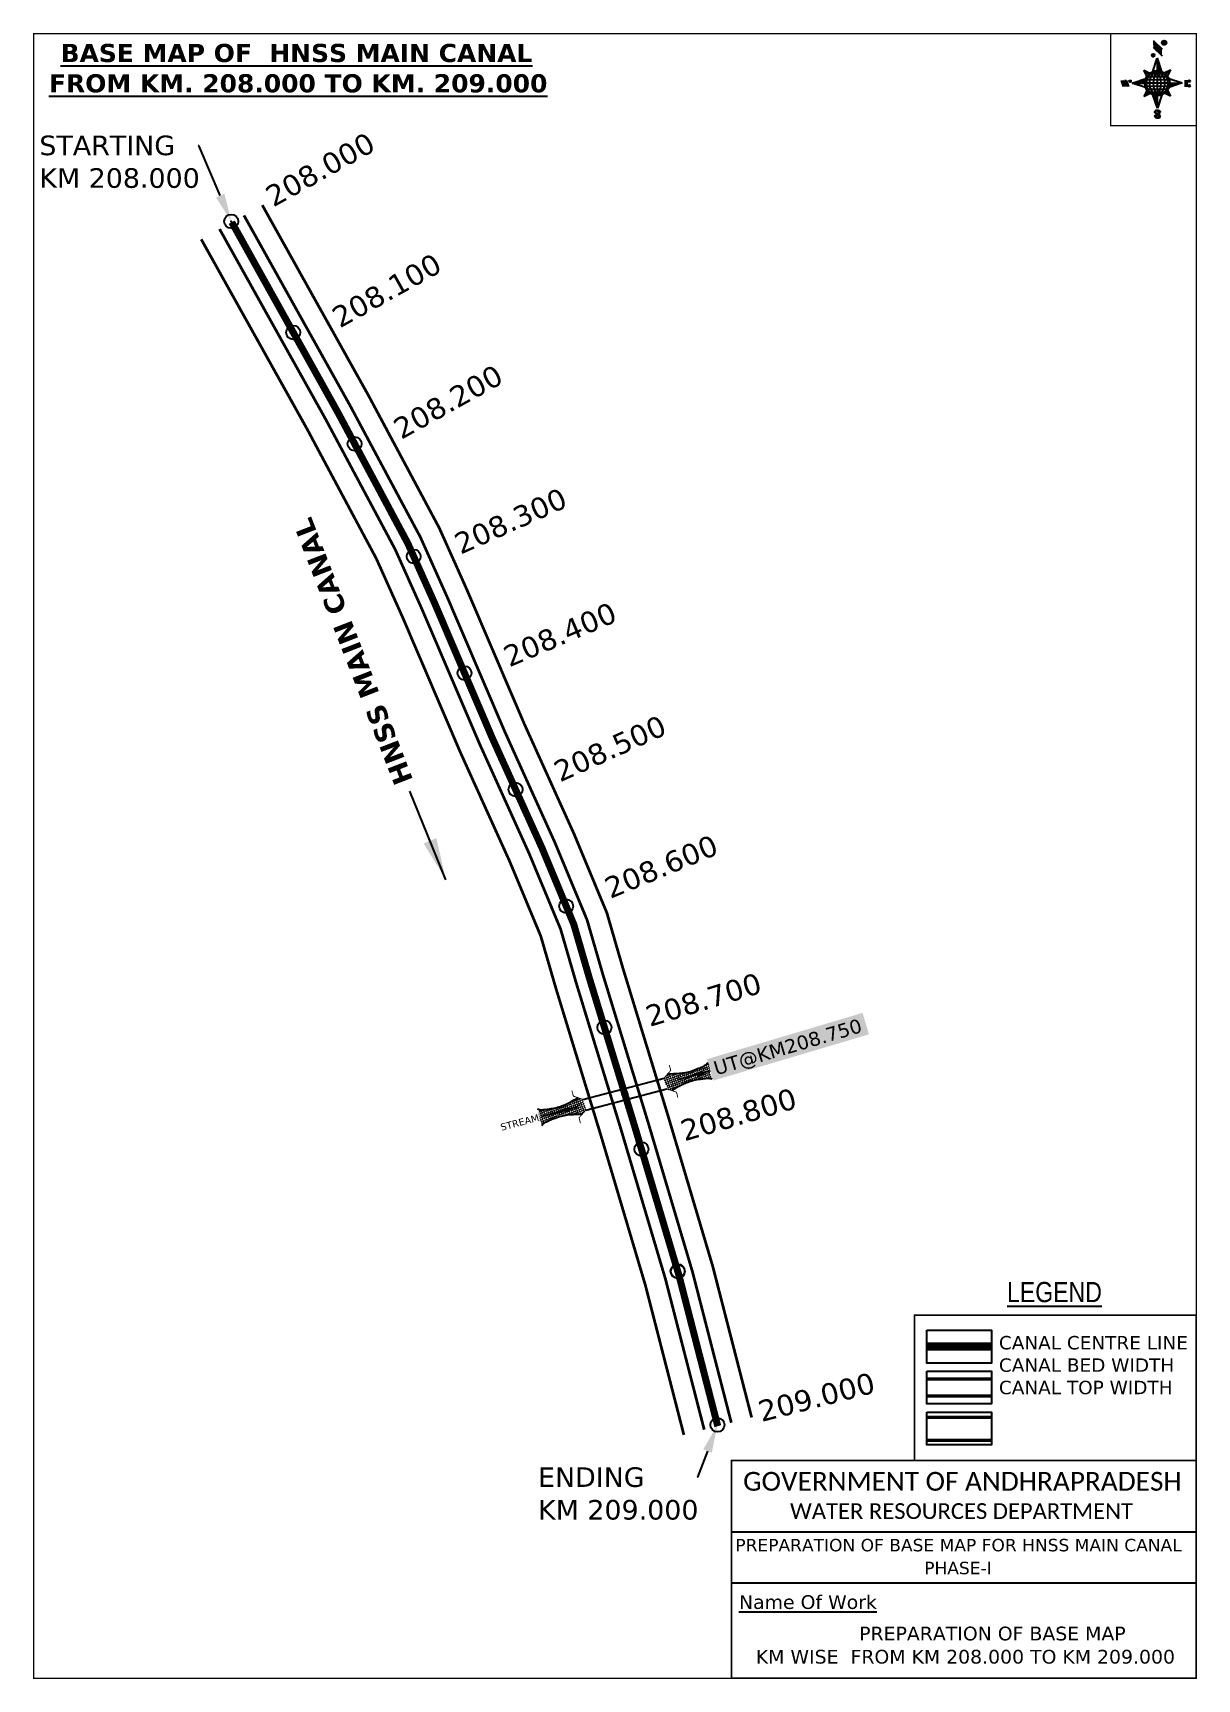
# Model space of a CAD drawing. Header units: inches. Extents: x 741844 to 742677, y 1635421 to 1636597.
import ezdxf
from ezdxf import colors
from ezdxf.entities.mleader import LeaderData, LeaderLine
from ezdxf.enums import TextEntityAlignment as Align
from ezdxf.math import Vec2, Vec3

# ---------------------------------------------------------------- set-up
doc = ezdxf.new("R2010")
doc.units = ezdxf.units.IN
doc.header["$MEASUREMENT"] = 0
doc.header["$PDMODE"] = 32
doc.header["$PDSIZE"] = 10
doc.linetypes.add('HIDDEN2', pattern=[0.1875, 0.125, -0.0625])
for name, color, linetype in [('AQUADUCT', 1, 'Continuous'), ('bord', 1, 'Continuous'), ('CANAL1', 1, 'Continuous'), ('CSMark', 72, 'Continuous'), ('DCBMS', 232, 'Continuous'), ('PAGE', 7, 'Continuous'), ('STRUCTURE', 5, 'Continuous'), ('TEXT', 7, 'Continuous')]:
    doc.layers.add(name, color=color, linetype=linetype)
doc.styles.add('ARIALN', font='ARIALN_1.TTF')
doc.styles.get("Standard").update_dxf_attribs({"font": 'verdana_0.ttf'})
doc.dimstyles.get("Standard").update_dxf_attribs({"dimtxt": 0.18, "dimasz": 0.18, "dimexe": 0.18, "dimexo": 0.0625, "dimgap": 0.09, "dimtad": 0, "dimtih": 1, "dimtoh": 1, "dimdec": 4, "dimzin": 0, "dimdsep": 46, "dimtxsty": 'Standard', "dimcen": 0.09, "dimadec": 0, "dimazin": 0, "dimtfac": 1, "dimtdec": 4, "dimtofl": 0, "dimtmove": 0, "dimatfit": 3, "dimfxl": 0, "dimtolj": 1, "dimtzin": 0, "dimarcsym": 0})
pattern_1 = [(267.2971131487395, (-8720374.9383359, 50637915.13839893), (10.53672553373347, -0.4974314379093613), [])]
pattern_2 = [(357.2971131487395, (-8720374.9383359, 50637915.13839893), (0.4974314379093601, 10.53672553373348), [])]

# ---------------------------------------------------------------- blocks, each defined once
blk = doc.blocks.new('*X16')
at = {"color": 0, "linetype": 'Continuous'}
for p, q in [((6321.563175437702, 239.2074203663178), (6322.581924588794, 240.2261695174094)), ((6321.571094283617, 239.3921159075293), (6322.524536642279, 240.3455582661906)), ((6321.579013129532, 239.5768114487408), (6322.467148695763, 240.4649470149719)), ((6321.586931975447, 239.7615069899523), (6322.409760749248, 240.5843357637531)), ((6321.594850821361, 239.9462025311638), (6322.352372802732, 240.7037245125344)), ((6321.602769667276, 240.1308980723753), (6322.294984856217, 240.8231132613157)), ((6321.610688513191, 240.3155936135868), (6322.322610836808, 241.0275159372032)), ((6321.618607359106, 240.5002891547983), (6322.339575221931, 241.2212570176224)), ((6321.670405508729, 239.1378737420482), (6322.639312535309, 240.1067807686281)), ((6321.756101028845, 239.046792566867), (6322.694551492757, 239.9852430307802)), ((6321.767025283511, 240.8254837745006), (6322.356539607053, 241.4149980980416)), ((6321.841796548961, 238.9557113916858), (6322.784401525116, 239.8983163678416)), ((6321.927492069076, 238.8646302165046), (6322.874251557474, 239.8113897049031)), ((6322.013187589191, 238.7735490413234), (6322.964101589832, 239.7244630419646)), ((6322.075863133939, 241.3110983202248), (6322.373503992176, 241.6087391784607)), ((6322.098883109306, 238.6824678661422), (6323.053951622191, 239.637536379026)), ((6322.184578629423, 238.591386690961), (6323.143801654548, 239.5506097160875)), ((6322.270274149538, 238.5003055157798), (6323.233651686906, 239.463683053149)), ((6322.405772691616, 238.4590273625623), (6323.316199320379, 239.3694539913255)), ((6322.536564177177, 238.4130421528257), (6323.436926723143, 239.3134046987925)), ((6322.667355662737, 238.3670569430892), (6323.557654125907, 239.2573554062594)), ((6322.798147148297, 238.3210717333527), (6323.67838152867, 239.2013061137264)), ((6322.928938633857, 238.2750865236161), (6323.799108931434, 239.1452568211934)), ((6323.059730119417, 238.2291013138795), (6323.919836334197, 239.0892075286604)), ((6323.190521604977, 238.183116104143), (6324.040563736961, 239.0331582361274)), ((6323.334898284248, 238.1507160881169), (6324.161291139725, 238.9771089435944)), ((6323.500484499982, 238.1395256085544), (6324.282018542488, 238.9210596510615)), ((6323.666070715716, 238.1283351289918), (6324.389078986148, 238.8513433994243)), ((6323.83165693145, 238.1171446494292), (6324.558435473549, 238.8439231915289)), ((6324.097210919775, 238.2059219424567), (6324.727791960951, 238.8365029836336)), ((6324.341779298861, 238.2737136262468), (6324.897148448353, 238.8290827757383)), ((6324.586347677948, 238.341505310037), (6325.066504935754, 238.821662567843)), ((6324.830916057034, 238.4092969938271), (6325.235861423155, 238.8142423599477)), ((6325.075484436121, 238.4770886776172), (6325.405217910557, 238.8068221520524)), ((6325.401209342145, 238.6260368883443), (6325.574574397958, 238.7994019441571))]:
    blk.add_line(p, q, dxfattribs=at)
blk = doc.blocks.new('*X15')
at = {"color": 0, "linetype": 'Continuous'}
for p, q in [((6324.425409812192, 240.3018877878409), (6324.530098087213, 240.4065760628617)), ((6324.560821561592, 240.2605228419445), (6324.762767368324, 240.4624686486762)), ((6324.696233310992, 240.2191578960481), (6324.995436649435, 240.5183612344908)), ((6324.831645060392, 240.1777929501517), (6325.228105930546, 240.5742538203053)), ((6324.967056809793, 240.1364280042552), (6325.451206401633, 240.6205775960956)), ((6325.102468559193, 240.0950630583588), (6325.626700194168, 240.619294693334)), ((6325.231508829004, 240.0473266328736), (6325.802193986703, 240.6180117905725)), ((6325.335045025791, 239.9740861343645), (6325.976788801136, 240.6158299097086)), ((6325.438581222579, 239.9008456358553), (6326.100204563527, 240.5624689768027)), ((6325.542117419366, 239.8276051373462), (6326.223620325917, 240.5091080438968)), ((6325.645653616154, 239.754364638837), (6326.347036088308, 240.455747110991)), ((6325.749189812941, 239.6811241403279), (6326.470451850699, 240.4023861780851)), ((6325.852726009729, 239.6078836418188), (6326.593867613089, 240.3490252451792)), ((6325.951486090436, 239.5298670272285), (6326.71728337548, 240.2956643122733)), ((6326.036566250415, 239.4381704919113), (6326.840699137871, 240.2423033793674)), ((6326.121646410395, 239.346473956594), (6326.964114900262, 240.1889424464615)), ((6326.206726570374, 239.2547774212767), (6327.055858370612, 240.1039092215148)), ((6326.291806730354, 239.1630808859595), (6327.135785134496, 240.0070592901021)), ((6326.376886890333, 239.0713843506422), (6327.21571189838, 239.9102093586895)), ((6326.461967050313, 238.9796878153249), (6327.295638662264, 239.8133594272769)), ((6326.547047210292, 238.8879912800077), (6327.375565426148, 239.7165094958642)), ((6326.632127370272, 238.7962947446904), (6327.455492190032, 239.6196595644516)), ((6326.717207530251, 238.7045982093731), (6327.535418953916, 239.5228096330389)), ((6326.788410008449, 236.4777036487165), (6327.354219516036, 237.0435131563033)), ((6326.792225928501, 238.6028399123283), (6327.6153457178, 239.4259597016263)), ((6326.838137672734, 238.4719749612643), (6327.695272481684, 239.3291097702136)), ((6326.884049416966, 238.3411100102004), (6327.775199245568, 239.2322598388009)), ((6326.916746160023, 236.7828164955863), (6327.582476853365, 237.4485471889285)), ((6326.9299611612, 238.2102450591364), (6327.853734496604, 239.1340183945408)), ((6326.975872905432, 238.0793801080725), (6327.849127438164, 238.952634640804)), ((6327.003134980726, 237.9298654880686), (6327.844520379724, 238.7712508870673)), ((6327.012515933215, 237.7624697452613), (6327.839913321284, 238.5898671333306)), ((6327.021896885704, 237.5950740024541), (6327.835306262844, 238.4084833795939)), ((6327.031277838193, 237.4276782596467), (6327.830699204404, 238.2270996258572)), ((6327.040658790683, 237.2602825168395), (6327.826092145964, 238.0457158721205)), ((6327.045082311595, 237.087929342456), (6327.810734190693, 237.8535812215537))]:
    blk.add_line(p, q, dxfattribs=at)
blk = doc.blocks.new('H')
at = {"layer": 'bord', "extrusion": (0.0004278845142637609, 0.00479197890903182, 0.9999884268595202)}
h = blk.add_hatch(dxfattribs=at)
h.set_pattern_fill('LINE', color=8, scale=84.38768555040302, angle=-2.702886851260515, style=0)
h.set_pattern_definition(pattern_2)
h.paths.add_polyline_path([(-492.4668010775931, 785.5898788240738, -0.090992046448718), (-447.9625593584497, 775.2324968557805), (-486.4976985411486, 912.0312741750386)])
h = blk.add_hatch(dxfattribs=at)
h.set_pattern_fill('LINE', color=8, scale=84.38768555040302, angle=-92.70288685126052, style=0)
h.set_pattern_definition(pattern_1)
h.paths.add_polyline_path([(-624.8772989658173, 665.1175860036165, -0.09099204644210665), (-614.5199170010164, 709.6218277204316), (-751.3186943142209, 671.0866885515861)])
h = blk.add_hatch(dxfattribs=at)
h.set_pattern_fill('LINE', color=8, scale=84.38768555040302, angle=-2.702886851260515, style=0)
h.set_pattern_definition(pattern_2)
h.paths.add_polyline_path([(-504.4050061509479, 532.7070881242398, -0.090992046448718), (-548.909247870557, 543.064470092766), (-510.3741086877417, 406.2656927765347)])
h = blk.add_hatch(dxfattribs=at)
h.set_pattern_fill('LINE', color=8, scale=84.38768555040302, angle=-92.70288685126052, style=0)
h.set_pattern_definition(pattern_1)
h.paths.add_polyline_path([(-245.5531129193259, 647.210278397426), (-371.9945082624909, 653.17938094493, -0.09099204644878103), (-382.3518902289215, 608.6751392250881)])
at = {"layer": 'bord', "extrusion": (0.0004278845142637604, 0.00479197890903182, 0.9999884268595203)}
for p, q in [((-519.3860571105615, 1020.408509141766, -1216.824464901347), (-434.678793075087, 927.3084467682056, -1216.414571548796)), ((-516.2384251924814, 1087.08582315594, -1217.145331720205), (-431.5311611755169, 993.9857607749291, -1216.735438367611)), ((-538.2690597721958, 773.6536562892143, -1215.633927328097), (-487.0181812191731, 906.212239655666, -1216.291082326422)), ((-487.0181812191731, 906.212239655666, -1216.291082326422), (-492.9870239489828, 779.7722960542887, -1215.682623766277)), ((-487.0181812191731, 906.212239655666, -1216.291082326422), (-448.4827650671941, 769.4150330077391, -1215.652034309381)), ((-864.6667208376457, 700.9117660832126, -1215.145683569252), (-846.8602190883248, 637.7003116968554, -1214.850391321915)), ((-846.885899517627, 700.0723706756253, -1215.149269383754), (-829.079397758178, 636.8609162860084, -1214.853977136408)), ((-829.1050781964441, 699.2329752675723, -1215.152855198257), (-811.2985764592304, 636.0215208844747, -1214.857562950931)), ((-829.1050781964441, 699.2329752675723, -1215.152855198257), (-811.3242568973801, 698.393579858588, -1215.156441012743)), ((-811.3242568973801, 698.393579858588, -1215.156441012743), (-793.5177551378147, 635.1821254740935, -1214.861148765422)), ((-751.8386587080895, 665.2704204607289, -1215.023166955395), (-615.0399729244527, 703.8051171880215, -1215.266361263119)), ((-626.736305744329, 793.7732813858893, -1215.692487060367), (-566.811349663476, 760.1895317081362, -1215.557193835181)), ((-626.736305744329, 793.7732813858893, -1215.692487060367), (-584.1428260545363, 746.9596384149045, -1215.486379775655)), ((-598.946746484784, 730.9517588270828, -1215.4033350249), (-626.736305744329, 793.7732813858893, -1215.692487060367)), ((-421.3357812265749, 753.3219341966324, -1215.586531535218), (-358.5136001041974, 781.1110481221694, -1215.746578873753)), ((-358.5136001041974, 781.1110481221694, -1215.746578873753), (-405.3276889660046, 738.5181495659053, -1215.522440984547)), ((-358.5136001041974, 781.1110481221694, -1215.746578873753), (-392.0976094479556, 721.1868434431963, -1215.445049781629)), ((-378.6332729603746, 692.6448510554619, -1215.314036820931), (-246.0730746499612, 641.3942844460253, -1215.12516345687)), ((-213.4791469212505, 669.2951450282708, -1215.272811938016), (-216.710715676134, 600.8397693103179, -1214.943388670676)), ((-751.8386587080895, 665.2704204607289, -1215.023166955395), (-625.3972626964678, 659.3013864478562, -1215.048666080719)), ((-619.2784603905748, 614.0198538512923, -1214.834293591338), (-751.8386587080895, 665.2704204607289, -1215.023166955395)), ((-639.398133254319, 525.5536567845847, -1214.401751538512), (-605.8141239105607, 585.4778614635579, -1214.703280630637)), ((-639.398133254319, 525.5536567845847, -1214.401751538512), (-592.5840443923953, 568.1465553403832, -1214.625889427719)), ((-576.5759521321743, 553.3427707091905, -1214.561798877043), (-639.398133254319, 525.5536567845847, -1214.401751538512)), ((-510.8935521394596, 400.4524652508553, -1213.857248085843), (-549.4289682914387, 537.2496718976181, -1214.496296102879)), ((-459.6426735860878, 533.0110486173071, -1214.514403084168), (-510.8935521394596, 400.4524652508553, -1213.857248085843)), ((-504.9247094094171, 526.8924088519998, -1214.465706645989), (-510.8935521394596, 400.4524652508553, -1213.857248085843)), ((-371.1754276144202, 512.8914235194679, -1214.455843351893), (-431.1003836950404, 546.475173198618, -1214.591136577086)), ((-371.1754276144202, 512.8914235194679, -1214.455843351893), (-413.7689073036308, 559.7050664918497, -1214.661950636613)), ((-398.9649868734996, 575.7129460782744, -1214.74499538736), (-371.1754276144202, 512.8914235194679, -1214.455843351893)), ((-246.0730746499612, 641.3942844460253, -1215.12516345687), (-382.8717604242847, 602.859587718267, -1214.881969149149)), ((-372.5144706616993, 647.363318458898, -1215.099664331546), (-246.0730746499612, 641.3942844460253, -1215.12516345687)), ((-197.1518122339039, 599.9164343632292, -1214.947333066632), (-193.9202434780891, 668.3718100786209, -1215.276756333961))]:
    blk.add_line(p, q, dxfattribs=at)
at = {"layer": 'bord', "color": 8, "linetype": 'ByBlock', "extrusion": (0.0004278845142637604, 0.00479197890903182, 0.9999884268595203)}
for p, q in [((-375.037429585529, 679.1629559395369, -1215.250969739694), (-619.8901498829364, 690.7217333998997, -1215.201589898729)), ((-386.4701403837535, 711.3830894059502, -1215.400477790083), (-605.4730712235323, 721.7215742594562, -1215.35631111762)), ((-410.8462962137419, 744.2142448802479, -1215.547375515144), (-578.1125475389999, 752.110393114388, -1215.51364266185)), ((-492.9872379411827, 779.772306161467, -1215.682623723144), (-504.9247094094171, 526.8924088519998, -1214.465706645989)), ((-372.5145726100891, 647.3634304928128, -1215.099664824794), (-625.3973747401615, 659.3012845208868, -1215.048665544341)), ((-378.0217974673142, 615.9429816137999, -1214.946740470406), (-622.87451776542, 627.5017590741627, -1214.897360629442)), ((-392.4388761268347, 584.9431407540105, -1214.792019251512), (-611.441806967312, 595.2816256079823, -1214.747852579053)), ((-419.7993998112506, 554.5543218990788, -1214.634687707282), (-587.06565113744, 562.4504701336846, -1214.600954853988))]:
    blk.add_line(p, q, dxfattribs=at)
at = {"layer": 'bord', "extrusion": (0.0004278845142637604, 0.00479197890903182, 0.9999884268595203)}
for points, const_width, elevation in [([(-522.0131121619479, 959.550775259228), (-515.7175743466119, 1092.906934415961)], 1.60540055982536, -1212.142843617219), ([(-434.158262363472, 933.1277235058805), (-427.8627245295095, 1066.483882669366)], 1.60540055982536, -1212.142843617219), ([(-870.0736340994383, 707.00824508073), (-846.3658724653925, 705.889038352192)], 0.6421602239301444, -1212.142843617219), ([(-828.5594987093612, 642.676858191162), (-820.953748198869, 677.9586989512691)], 0.6421602239301444, -1212.142843617223), ([(-792.9978562549747, 640.9980480956772), (-781.589230506466, 693.9208092413096)], 0.6421602239301444, -1212.142843617218), ([(-222.7385766651839, 675.5731321041832), (-173.8413183107752, 673.2647682324088)], 0.7063762463231584, -1212.142843617221), ([(-828.5594987093612, 642.6768581911618), (-855.2307305332708, 643.935965762368)], 0.6421602239301444, -1212.142843617219), ([(-810.7786774830411, 641.8374531447001), (-784.1074456587239, 640.5783455765209)], 0.6421602239301444, -1212.142843617222), ([(-177.0730277270245, 604.8086065300355), (-225.9702860934822, 607.1169704015771)], 0.7063762463231584, -1212.142843617222), ([(-194.785239975681, 644.8497587676384), (-185.0057882997701, 644.3880859934699)], 0.7063762463231584, -1212.14284361722)]:
    blk.add_lwpolyline(points, dxfattribs=dict(at, const_width=const_width, elevation=elevation))
for points, const_width, elevation in [([(-413.6616245851993, 1073.140134249887, 1), (-397.6117714248124, 1057.729118476532, 1)], 22.25077962579039, -1212.14284361722), ([(-530.3419430367337, 949.5474510251247, 1), (-519.6420409089901, 939.2734405104861, 1)], 14.83385308386026, -1212.142843617223), ([(-775.9087905502321, 696.5833098740303, 1), (-769.4888492682775, 690.418903565154, 1)], 8.900311850316152, -1212.142843617216), ([(-180.1423226412179, 617.9784816729323, 1), (-173.0803872516442, 611.1976347345654, 1)], 9.790343035347762, -1212.142843617219), ([(-177.8339587833615, 666.8757400336997, 1), (-170.7720233739972, 660.0948930920731, 1)], 9.790343035347762, -1212.142843617223), ([(-489.8397168474219, 361.7280028313068, 1), (-498.0671858660056, 369.1142257457323, 1)], 11.05656073458609, -1212.142843617215), ([(-525.1949096693778, 321.5505605205689, 1), (-533.4223786795214, 328.9367834347616, 1)], 11.05656073458609, -1212.142843617218)]:
    blk.add_lwpolyline(points, format="xyb", close=True, dxfattribs=dict(at, const_width=const_width, elevation=elevation))
for points, elevation in [([(-537.0436544864716, 317.3909783906986), (-530.686771839954, 310.4778530870033), (-519.7848077441001, 306.8033377354246), (-504.8555995545785, 306.8996049665207), (-493.8614930827366, 309.9751672386152), (-486.3299612487816, 317.6739007300386), (-486.5193926708707, 325.7780890813514), (-490.6180678635317, 333.2605072774198), (-493.5031616341619, 336.2254691210802), (-502.816804350885, 340.8534958871466), (-522.4580017436219, 347.2728260433129), (-530.4257294404489, 351.5824209563287), (-533.6858260648524, 354.5525017987891), (-537.4013079778782, 362.629807892173), (-536.9549017110166, 373.3508360361672), (-530.0284934418471, 380.6827556172281), (-520.0052991440441, 384.0716307398478), (-503.5000552259427, 384.2213990291513), (-492.5323047870551, 379.8708521119993), (-487.1463343054379, 373.2710396641844)], -1212.142843617219), ([(-522.4539065143929, 347.5728294925347), (-526.1949835211592, 353.7751140225195), (-527.7518298353394, 360.6227161141025), (-527.9156661629893, 370.6019260344024), (-525.8991041315983, 375.4503632916039), (-521.3202371541029, 381.1640017041664), (-514.5251386848048, 384.3718976443916)], -1212.142843617221), ([(-504.8555995545785, 306.8996049665207), (-499.0047943263154, 312.3708361831504), (-496.9585419834797, 319.3942984564654), (-497.4612851235933, 326.5275708001649), (-501.2415295758961, 335.3559093211365), (-509.2361390522836, 343.1915685721062)], -1212.142843617219)]:
    blk.add_lwpolyline(points, dxfattribs=dict(at, elevation=elevation))
for centre, radius in [((-405.6366979898718, 1065.434626361347, -1212.142843617228), 22.25077962579068), ((-524.9919919744626, 944.4104457636145, -1212.142843617225), 14.83385308386045), ((-772.6988199003781, 693.5011067149355, -1212.142843617225), 8.900311850316273), ((-498.4359036135794, 659.1484834742021, -1212.142843617229), 126.5822129822759), ((-176.6113549475952, 614.5880582008385, -1212.142843617227), 9.7903430353479), ((-174.3029910778062, 663.4853165630027, -1212.142843617225), 9.7903430353479), ((-493.9534513636986, 365.4211142832808, -1212.142843617226), 11.05656073458623), ((-529.3086441806488, 325.2436719765011, -1212.142843617227), 11.05656073458623)]:
    blk.add_circle(centre, radius, dxfattribs=at)
at = {"layer": 'bord', "color": 8, "linetype": 'ByBlock', "extrusion": (0.0004278845142637604, 0.00479197890903182, 0.9999884268595203)}
for centre, radius, start, end in [((-481.5018944916621, 658.3490694805806, -1212.142843617225), 127.7124113124745, 94.925359787212, 259.6690604518324), ((-436.7958279077627, 656.2386032006533, -1212.142843617224), 140.8227119427793, 113.2864437035868, 241.3079765329169), ((-315.8862391595549, 650.5307512261786, -1212.142843617227), 222.3100112361417, 142.5891607921548, 212.0052594442485), ((-560.0761933124097, 662.0583738566748, -1212.142843617224), 140.8227119427793, 293.2864437035868, 61.30797653291689), ((-680.9857820597445, 667.7662258302183, -1212.142843617228), 222.3100112361417, 322.5891607921548, 32.00525944424854), ((-515.3701267285685, 659.9479075753505, -1212.142843617227), 127.7124113124745, 274.925359787212, 79.66906045183244)]:
    blk.add_arc(centre, radius, start, end, dxfattribs=at)
at = {"layer": 'bord', "extrusion": (0.0004278845142637604, 0.00479197890903182, 0.9999884268595203)}
for points in [[(-515.7175743148887, 1092.906934417125, -1212.142843617227), (-431.0104934413977, 999.8058030862261, -1212.142843617227), (-518.8653432401063, 1026.22885483189, -1212.142843617227), (-434.1582623484545, 933.1277235084416, -1212.142843617227)], [(-864.1466936911305, 706.7284433981881, -1212.142843617225), (-846.3658724649268, 705.889038353589, -1212.142843617225), (-846.34031992468, 643.5162632348297, -1212.142843617225), (-828.5594986876497, 642.6768581867381, -1212.142843617225)], [(-828.5850512369768, 705.049633307593, -1212.142843617229), (-810.804230031204, 704.2102282608984, -1212.142843617229), (-810.778677482168, 641.8374531481927, -1212.142843617229), (-792.9978562541016, 640.9980480994025, -1212.142843617229)], [(-193.4002216503151, 674.1881137788835, -1212.142843617225), (-196.6319310673212, 605.7319520774413, -1212.142843617225), (-212.9591249906118, 675.1114593302475, -1212.142843617225), (-216.1908344065701, 606.6552976257785, -1212.142843617225)]]:
    blk.add_solid(points, dxfattribs=at)
at = {"layer": 'bord', "extrusion": (0.0004278845142637604, 0.00479197890903182, 0.9999884268595203), "xscale": 7.977342409717546, "yscale": 7.977342408231451, "zscale": 7.977342408476333, "rotation": 138.0840426661453}
for name, p in [('*X15', (38300.50170925955, -31929.38484708802, -1212.14284361722)), ('*X16', (38314.39702652739, -31950.87734303279, -1212.142843617221))]:
    blk.add_blockref(name, p, dxfattribs=at)
blk = doc.blocks.new('UT')
at = {"layer": 'STRUCTURE'}
h = blk.add_hatch(dxfattribs=at)
h.set_pattern_fill('DASH', color=150, scale=7.999999999999998, angle=-39.62775206685995, style=0)
h.set_pattern_definition([(320.37224793314, (-4370.464045089087, -6260.881149863359), (1.408001531132492, 0.1324072820072919), [0.9999999999999998, -0.9999999999999998])])
h.paths.add_polyline_path([(765162.9675066409, 1700681.885966053), (765165.5706946704, 1700680.616418319), (765167.2115574566, 1700680.268093512), (765169.1204505624, 1700680.006090325), (765172.4158343371, 1700679.627599867), (765176.4119631688, 1700679.345266073), (765179.5041916154, 1700679.470832215), (765183.0623928958, 1700679.941976878), (765187.653863331, 1700680.880728189), (765188.8854408305, 1700681.172290679), (765193.0594222734, 1700682.222896261), (765196.0594222734, 1700680.222896261), (765196.0594222732, 1700672.222896261), (765193.059422273, 1700670.222896261), (765190.5057321201, 1700670.796857346), (765188.1290725247, 1700671.306258218), (765185.4941448105, 1700671.815650651), (765183.6163483107, 1700672.12764564), (765180.9986007552, 1700672.46166047), (765180.3290960666, 1700672.523134715), (765178.4873260654, 1700672.631123998), (765176.6762091704, 1700672.636509361), (765174.5831391418, 1700672.500406373), (765172.534028191, 1700672.254105192), (765170.4159507004, 1700671.954846333), (765168.4528082367, 1700671.66088667), (765166.101004961, 1700671.20675446), (765164.9649718658, 1700670.843101195), (765162.9701249787, 1700669.702226759)])
h.paths.add_polyline_path([(765259.0594222734, 1700682.22289626), (765256.0594222734, 1700680.22289626), (765256.0594222732, 1700672.22289626), (765259.0594222732, 1700670.22289626), (765261.9351070337, 1700670.954361328), (765264.4002490969, 1700671.550062475), (765266.3788792096, 1700671.989210923), (765269.093032495, 1700672.510050664), (765272.6518334274, 1700672.97822495), (765276.0687944656, 1700673.093904169), (765278.5781092133, 1700672.933545554), (765281.1683763347, 1700672.653460775), (765283.8680040132, 1700672.3279393), (765286.4420291914, 1700671.859000532), (765287.9990189318, 1700671.256817373), (765289.1513379057, 1700670.559826468), (765289.1487195679, 1700682.743565763), (765287.5893077053, 1700681.791647122), (765285.7373813264, 1700681.170064355), (765283.0007571635, 1700680.681356852), (765281.1888035367, 1700680.417637402), (765276.6898998322, 1700679.872435108), (765272.6690061819, 1700679.859315587), (765268.7030904231, 1700680.287947755), (765264.817948322, 1700680.971872088), (765261.162969874, 1700681.748857019)])
at = {"layer": 'STRUCTURE', "color": 150, "const_width": 0.6280741461245082}
for points in [[(765190.0594222734, 1700688.222896261), (765190.0594222734, 1700684.222896261), (765196.0594222734, 1700680.222896261), (765256.0594222734, 1700680.22289626), (765262.0594222734, 1700684.22289626), (765262.0594222734, 1700688.22289626)], [(765190.0594222732, 1700664.222896261), (765190.0594222732, 1700668.222896261), (765196.0594222732, 1700672.222896261), (765256.0594222732, 1700672.22289626), (765262.0594222732, 1700668.22289626), (765262.0594222732, 1700664.22289626)]]:
    blk.add_lwpolyline(points, dxfattribs=at)
at = {"layer": 'STRUCTURE', "color": 150}
for points in [[(765196.0594222734, 1700680.222896261), (765256.0594222734, 1700680.22289626)], [(765196.0594222732, 1700672.222896261), (765256.0594222732, 1700672.22289626)], [(765196.0594222732, 1700672.222896261), (765256.0594222732, 1700672.22289626)]]:
    blk.add_lwpolyline(points, dxfattribs=at)
at = {"layer": 'STRUCTURE', "color": 0}
blk.add_circle((765226.0594222733, 1700676.222896261), 1.88981828804203, dxfattribs=at)
at = {"layer": 'STRUCTURE', "color": 150}
for points in [[(765162.9675066409, 1700681.885966053), (765164.358628801, 1700681.068441708), (765167.8770977717, 1700680.169164927), (765171.232134209, 1700679.760402754), (765176.060009073, 1700679.351640581), (765184.7336071001, 1700680.250917361), (765193.0594222735, 1700682.222896261)], [(765289.1487195679, 1700682.743565763), (765287.7814574724, 1700681.886733643), (765284.290041913, 1700680.887563977), (765280.948015412, 1700680.383366718), (765276.1337485436, 1700679.837201234), (765267.4380478043, 1700680.488960477), (765259.0594222734, 1700682.22289626)], [(765162.9701249787, 1700669.702226759), (765164.3373870743, 1700670.559058879), (765167.8288026336, 1700671.558228544), (765171.1708291346, 1700672.062425803), (765175.985096003, 1700672.608591288), (765184.6807967423, 1700671.956832044), (765193.0594222732, 1700670.222896261)], [(765289.1513379057, 1700670.559826468), (765287.7602157457, 1700671.377350814), (765284.2417467749, 1700672.276627594), (765280.8867103376, 1700672.685389768), (765276.0588354736, 1700673.09415194), (765267.3852374465, 1700672.19487516), (765259.0594222731, 1700670.22289626)]]:
    blk.add_spline(points, degree=3, dxfattribs=at)
at = {"layer": 'STRUCTURE', "color": 0}
blk.add_text('STREAM', height=5, dxfattribs=at).set_placement((765148.2464563532, 1700675.806984554), align=Align.MIDDLE_CENTER)
for points in [[(765190.8848369633, 1700675.966282922), (765164.2099887003, 1700675.833849112)], [(765289.2568244911, 1700676.692727373), (765265.4033313843, 1700676.382461722)]]:
    blk.add_leader(points, dimstyle='Standard', override={"dimasz": 10, "dimgap": 0.09, "dimtad": 0}, dxfattribs=at)

msp = doc.modelspace()

# ---------------------------------------------------------------- linework, layer by layer
at = {"color": 3}
for p in [(741986.2171051231, 1636462.819958213), (742030.518234188, 1636383.446036391), (742074.40723233, 1636303.846925889), (742116.6079692496, 1636223.361610258), (742152.9311516093, 1636140.03779234), (742189.4360167836, 1636056.795142359), (742225.6295036306, 1635973.422974773), (742252.9532208365, 1635886.798134842), (742279.4043217367, 1635799.832232251), (742305.2902842145, 1635712.695977187), (742333.7258150531, 1635602.722063403)]:
    msp.add_point(p, dxfattribs=at)
at = {"layer": 'CANAL1', "color": 200, "const_width": 2}
for points in [[(742008.3994932218, 1636474.37347222), (742015.2552224667, 1636462.106186337), (742084.4129231491, 1636338.16546868), (742134.8603820835, 1636243.768199688), (742154.6843622812, 1636199.514316852), (742195.7146859412, 1636103.578647052), (742231.1927174678, 1636025.136816486), (742254.696310584, 1635968.640230921), (742266.2440764575, 1635928.824754082), (742298.4553747071, 1635823.492259945), (742329.3528132958, 1635719.486581501), (742330.3691122384, 1635716.065558081), (742357.8896949862, 1635609.136314985), (742358.2193889235, 1635608.058780106)], [(741964.7530482885, 1636449.981099546), (741971.6087775334, 1636437.713813663), (742040.5290768507, 1636314.19853132), (742089.9416179165, 1636221.737800312), (742108.8796377188, 1636179.461683149), (742149.9453140587, 1636083.443352948), (742185.3212825322, 1636005.227183513), (742207.4556894158, 1635952.021769079), (742218.3239235427, 1635914.549245917), (742250.582625293, 1635809.061740054), (742281.4230800371, 1635705.247878268), (742282.1768877615, 1635702.710441919), (742309.7483050139, 1635595.583685015)]]:
    msp.add_lwpolyline(points, dxfattribs=at)
at = {"layer": 'CANAL1', "color": 1, "linetype": 'HIDDEN2', "ltscale": 100, "const_width": 5}
msp.add_lwpolyline([(741986.5762707551, 1636462.177285883), (741993.432, 1636449.91), (742062.4709999999, 1636326.182), (742112.401, 1636232.753), (742131.782, 1636189.488), (742172.83, 1636093.511), (742208.257, 1636015.182), (742231.0759999999, 1635960.331), (742242.2840000001, 1635921.687), (742274.5190000001, 1635816.277), (742305.3879466665, 1635712.367229885), (742306.2729999999, 1635709.388), (742333.819, 1635602.36), (742333.9838469687, 1635601.82123256)], dxfattribs=at)
at = {"layer": 'CANAL1', "color": 5, "const_width": 2}
for points in [[(742343.6780637505, 1635604.316251578), (742343.4472779945, 1635605.070525994), (742315.9114448958, 1635712.059023231), (742284.093549876, 1635819.163104001), (742251.8680305824, 1635924.542101635), (742240.5241242333, 1635963.654692369), (742217.4312869876, 1636019.163926593), (742181.9838743788, 1636097.538058816), (742140.9429449154, 1636193.498526735), (742121.3847528343, 1636237.159079873), (742071.247769247, 1636330.975387495), (742002.1629106132, 1636454.785570613), (741995.305558949, 1636467.055759975)], [(741977.8469817684, 1636457.298811348), (741984.7027110134, 1636445.031525465), (742053.6942307344, 1636321.388612539), (742103.4172471656, 1636228.346920127), (742122.6210550846, 1636185.477473266), (742163.6761256211, 1636089.483941184), (742199.0827130124, 1636011.200073406), (742221.6278757665, 1635957.007307631), (742232.6999694178, 1635918.831898365), (742264.9444501242, 1635813.390895999), (742296.6345551041, 1635706.71697677), (742324.1907220056, 1635599.649474006), (742324.2896301869, 1635599.326213542)]]:
    msp.add_lwpolyline(points, dxfattribs=at)
at = {"layer": 'CANAL1', "color": 1, "linetype": 'HIDDEN2', "ltscale": 100, "const_width": 6, "elevation": -0.3553708883178652}
msp.add_lwpolyline([(742529.5135109127, 1635658.707303738), (742483.4796740196, 1635658.707303738)], dxfattribs=at)
at = {"layer": 'CANAL1', "color": 5, "const_width": 2.4, "elevation": -0.3553708883178652}
for points in [[(742529.5135109127, 1635635.440825455), (742483.4796740196, 1635635.440825455)], [(742529.5135109127, 1635623.440825455), (742483.4796740196, 1635623.440825455)]]:
    msp.add_lwpolyline(points, dxfattribs=at)
at = {"layer": 'CANAL1', "color": 200, "const_width": 2.4, "elevation": -0.3553708883178652}
for points in [[(742529.5135109127, 1635608.224307273), (742483.4796740196, 1635608.224307273)], [(742529.5135109127, 1635591.73693267), (742483.4796740196, 1635591.73693267)]]:
    msp.add_lwpolyline(points, dxfattribs=at)
at = {"layer": 'PAGE', "const_width": 1}
msp.add_lwpolyline([(741844.9600008626, 1636596.9620041), (741844.9600008626, 1635421.690575527), (742675.9600008626, 1635421.690575527), (742675.9600008626, 1636596.9620041), (741844.9600008626, 1636596.9620041)], dxfattribs=at)
at = {"layer": 'PAGE'}
for points, const_width in [([(742675.9600008626, 1636596.9620041), (742614.8652078462, 1636596.9620041), (742614.8652078462, 1636531.213097861), (742675.9600008626, 1636531.213097861)], 1), ([(742675.9600008626, 1635577.332320794), (742474.6718530762, 1635577.332320794), (742474.6718530762, 1635681.135423004), (742675.9600008626, 1635681.135423004)], 1.2), ([(742343.815317861, 1635577.332320794), (742675.9600008626, 1635577.332320794), (742675.9600008626, 1635421.690575527), (742343.815317861, 1635421.690575527)], 1.2)]:
    msp.add_lwpolyline(points, close=True, dxfattribs=dict(at, const_width=const_width))
at = {"layer": 'PAGE', "elevation": -0.3553708883178652}
for points in [[(742483.4796740196, 1635670.466089138), (742529.5135109127, 1635670.466089138), (742529.5135109127, 1635646.948518338), (742483.4796740196, 1635646.948518338)], [(742483.4796740196, 1635641.199610855), (742529.5135109127, 1635641.199610855), (742529.5135109127, 1635617.682040055), (742483.4796740196, 1635617.682040055)], [(742483.4796740196, 1635611.933132572), (742529.5135109127, 1635611.933132572), (742529.5135109127, 1635588.415561772), (742483.4796740196, 1635588.415561772)]]:
    msp.add_lwpolyline(points, close=True, dxfattribs=at)
at = {"layer": 'PAGE'}
for points in [[(742343.815317861, 1635526.345499961), (742675.9600008626, 1635526.345499961)], [(742343.815317861, 1635489.98547181), (742675.9600008626, 1635489.98547181)]]:
    msp.add_lwpolyline(points, dxfattribs=at)
at = {"layer": 'STRUCTURE', "color": 0}
msp.add_point((742305.389358909, 1635712.362476053), dxfattribs=at)

# ---------------------------------------------------------------- block references
at = {"layer": 'AQUADUCT', "color": 1, "xscale": 0.0703495379661093, "yscale": 0.07034953800030053, "zscale": 0.07034953795990817, "rotation": 3.078330607406165}
msp.add_blockref('H', (742685.577462465, 1636517.55362202, 85.37877273951607), dxfattribs=at)
at = {"layer": 'STRUCTURE', "color": 0, "rotation": 14.75397131409364}
msp.add_blockref('UT', (435381.8011468134, -203642.2378936554), dxfattribs=at)

# ---------------------------------------------------------------- texts
at = {"layer": 'CANAL1', "insert": (742103.6481640936, 1636057.581445284), "char_height": 13.99999999999999, "width": 205.1285829415714, "attachment_point": 1, "rotation": 111.19217384452587}
msp.add_mtext('\\pi0.96322;{\\fVerdana|b1|i0|c0|p34;HNSS MAIN CANAL}', dxfattribs=at)
at = {"layer": 'CSMark', "color": 1}
for s, rotation, p in [('208.000', 29.19919754815804, (742012.5779194839, 1636479.195739812)), ('208.100', 29.19919754815804, (742060.1359993697, 1636392.732220301)), ('208.200', 29.19919754815804, (742104.0249975116, 1636313.133109799)), ('208.300', 24.13048120145727, (742146.9922412642, 1636231.362281149)), ('208.400', 23.15570654211537, (742182.0056436529, 1636150.890847856)), ('208.500', 24.33650545835427, (742218.1022080943, 1636068.639646871)), ('208.600', 22.58818543395681, (742254.2003046157, 1635985.453231599)), ('208.700', 17.00393994738576, (742283.0984107936, 1635894.227475862)), ('208.800', 16.54534250710448, (742307.9869562165, 1635812.476779342)), ('209.000', 14.52029089025852, (742363.3435802348, 1635612.008247313))]:
    msp.add_text(s, height=15, rotation=rotation, dxfattribs=at).set_placement(p, align=Align.MIDDLE_LEFT)
at = {"layer": 'PAGE', "extrusion": (0.000201441454039347, 0.004806825185374127, 0.9999884268595203), "style": 'ARIALN'}
msp.add_text('%%ULEGEND', height=14.4, rotation=359.9999445040718, dxfattribs=at).set_placement((742574.6101573502, 1635678.05013392, 8012.098049516278), align=Align.MIDDLE)
at = {"layer": 'PAGE', "extrusion": (0.000201441454039347, 0.004806825185374127, 0.9999884268595202)}
msp.add_text('PREPARATION OF BASE MAP FOR HNSS MAIN CANAL', height=8.877830072559751, rotation=359.9999445040718, dxfattribs=at).set_placement((742346.5039365498, 1635492.778813547, 8011.161521267241))
msp.add_text('PHASE-I', height=8.877830072559751, rotation=359.9999445040718, dxfattribs=at).set_placement((742505.6250090593, 1635480.866986732, 8011.110745678991), align=Align.MIDDLE_CENTER)
at = {"layer": 'PAGE', "extrusion": (0.000201441454039347, 0.004806825185374127, 0.9999884268595203)}
msp.add_text('%%UName Of Work', height=9.8219646373423, rotation=359.9999445040718, dxfattribs=at).set_placement((742349.119063204, 1635451.60479971, 8009.825232477712))
for s, p in [('PREPARATION OF BASE MAP', (742530.254317705, 1635434.037075001, 8009.903405630539)), ('KM WISE  FROM KM 208.000 TO KM 209.000', (742510.9420481643, 1635417.462665804, 8009.90118495195))]:
    msp.add_text(s, height=9.8219646373423, rotation=359.9999445040718, dxfattribs=at).set_placement(p, align=Align.MIDDLE_CENTER)
at = {"layer": 'PAGE', "extrusion": (0.000201441454039347, 0.004806825185374127, 0.9999884268595202), "insert": (742534.9212474348, 1635666.279491181, -0.3553708883789833), "char_height": 9.6, "width": 168.9258567496319, "attachment_point": 1, "text_direction": (0.9999999797106702, -9.68575478067411e-07, -0.00020143912546253)}
msp.add_mtext('CANAL CENTRE LINE CANAL BED WIDTH {\\H2.3741x; }CANAL TOP WIDTH{\\H1.9188x; }', dxfattribs=at)
at = {"layer": 'PAGE', "extrusion": (0.000201441454039347, 0.004806825185374128, 0.9999884268595202), "insert": (742348.5069028146, 1635569.121598917, -1.317765563392366), "char_height": 10.05860156697303, "width": 321.2760849365663, "attachment_point": 1, "text_direction": (0.9999999797106702, -9.68575478067411e-07, -0.00020143912546253)}
msp.add_mtext('\\pi3.5885;{\\fCalibri|b0|i0|c0|p34;\\H1.3333x;GOVERNMENT OF ANDHRAPRADESH\\P\\pi37.073;\\H0.83998x;WATER RESOURCES DEPARTMENT}', dxfattribs=at)
at = {"layer": 'STRUCTURE', "color": 5, "insert": (742329.9388091378, 1635862.077795797), "char_height": 10, "width": 110.0798522498321, "attachment_point": 1, "rotation": 16.54534299307859, "bg_fill": 1, "box_fill_scale": 1.3, "bg_fill_color": 7, "bg_fill_true_color": 16777215, "bg_fill_transparency": 4390977}
msp.add_mtext('UT@KM208.750', dxfattribs=at)
at = {"layer": 'TEXT', "color": 1, "insert": (741842.4568417872, 1636589.644612458), "char_height": 13, "width": 379.8257267044024, "attachment_point": 1}
msp.add_mtext('\\pi21.755;{\\fVerdana|b1|i0|c0|p34;\\LBASE MAP OF  HNSS MAIN CANAL \\P\\pi13.452;FROM KM. 208.000 TO KM. 209.000}', dxfattribs=at)

# ---------------------------------------------------------------- leaders
at = {"layer": 'CANAL1'}
msp.add_leader([(742139.6362454403, 1635992.349021814), (742113.797266917, 1636055.571095286)], dimstyle='Standard', override={"dimasz": 30, "dimgap": 0.09, "dimtad": 0}, dxfattribs=at)
at = {"layer": 'DCBMS', "color": 5}
ml = msp.add_multileader_mtext('Standard', dxfattribs=at)
ml.set_content('STARTING\\PKM 208.000', color=5)
ml.set_leader_properties()
ml.build(insert=Vec2(0, 0))
ml.multileader.update_dxf_attribs({"dogleg_length": 0.36, "arrow_head_size": 20})
ctx = ml.context
ctx.base_point, ctx.char_height, ctx.arrow_head_size, ctx.landing_gap_size, ctx.plane_origin = Vec3(741848.9578163815, 1636516.941993267), 14, 20, 0.09, Vec3(742537.6623039059, 1636583.194748909)
notes = []
notes.append((ctx, [(0, (1, 1, 0), (741963.0962045614, 1636516.941993267), (-1, 0), 0.36, [(0, [(741986.2171051231, 1636462.819958213)], 0, [])])]))
ctx.mtext.insert, ctx.mtext.flow_direction = Vec3(741849.0478163814, 1636524.101832085), 5
ml = msp.add_multileader_mtext('Standard', dxfattribs=at)
ml.set_content('ENDING \\PKM 209.000', color=5)
ml.set_leader_properties()
ml.build(insert=Vec2(0, 0))
ml.multileader.update_dxf_attribs({"dogleg_length": 0.36, "arrow_head_size": 20})
ctx = ml.context
ctx.base_point, ctx.char_height, ctx.arrow_head_size, ctx.landing_gap_size, ctx.plane_origin = Vec3(742205.3948796431, 1635565.269690301), 14, 20, 0.09, Vec3(742122.2508495176, 1635489.234985879)
notes.append((ctx, [(0, (1, 1, 0), (742319.533267823, 1635565.269690301), (-1, 0), 0.36, [(0, [(742333.7258150531, 1635602.722063403)], 0, [])])]))
ctx.mtext.insert, ctx.mtext.width, ctx.mtext.flow_direction = Vec3(742205.4848796431, 1635572.415425693), 114.3363929872692, 5
for ctx, leaders in notes:
    for number, flags, end, landing, length, lines in leaders:
        leader = LeaderData()
        leader.index, (leader.has_last_leader_line, leader.has_dogleg_vector, leader.attachment_direction) = number, flags
        leader.last_leader_point, leader.dogleg_vector, leader.dogleg_length = Vec3(end), Vec3(landing), length
        for number, points, colour, breaks in lines:
            line = LeaderLine()
            line.index, line.vertices, line.color, line.breaks = number, Vec3.list(points), colors.encode_raw_color(colour), breaks
            leader.lines.append(line)
        ctx.leaders.append(leader)

doc.saveas('drawing.dxf')
